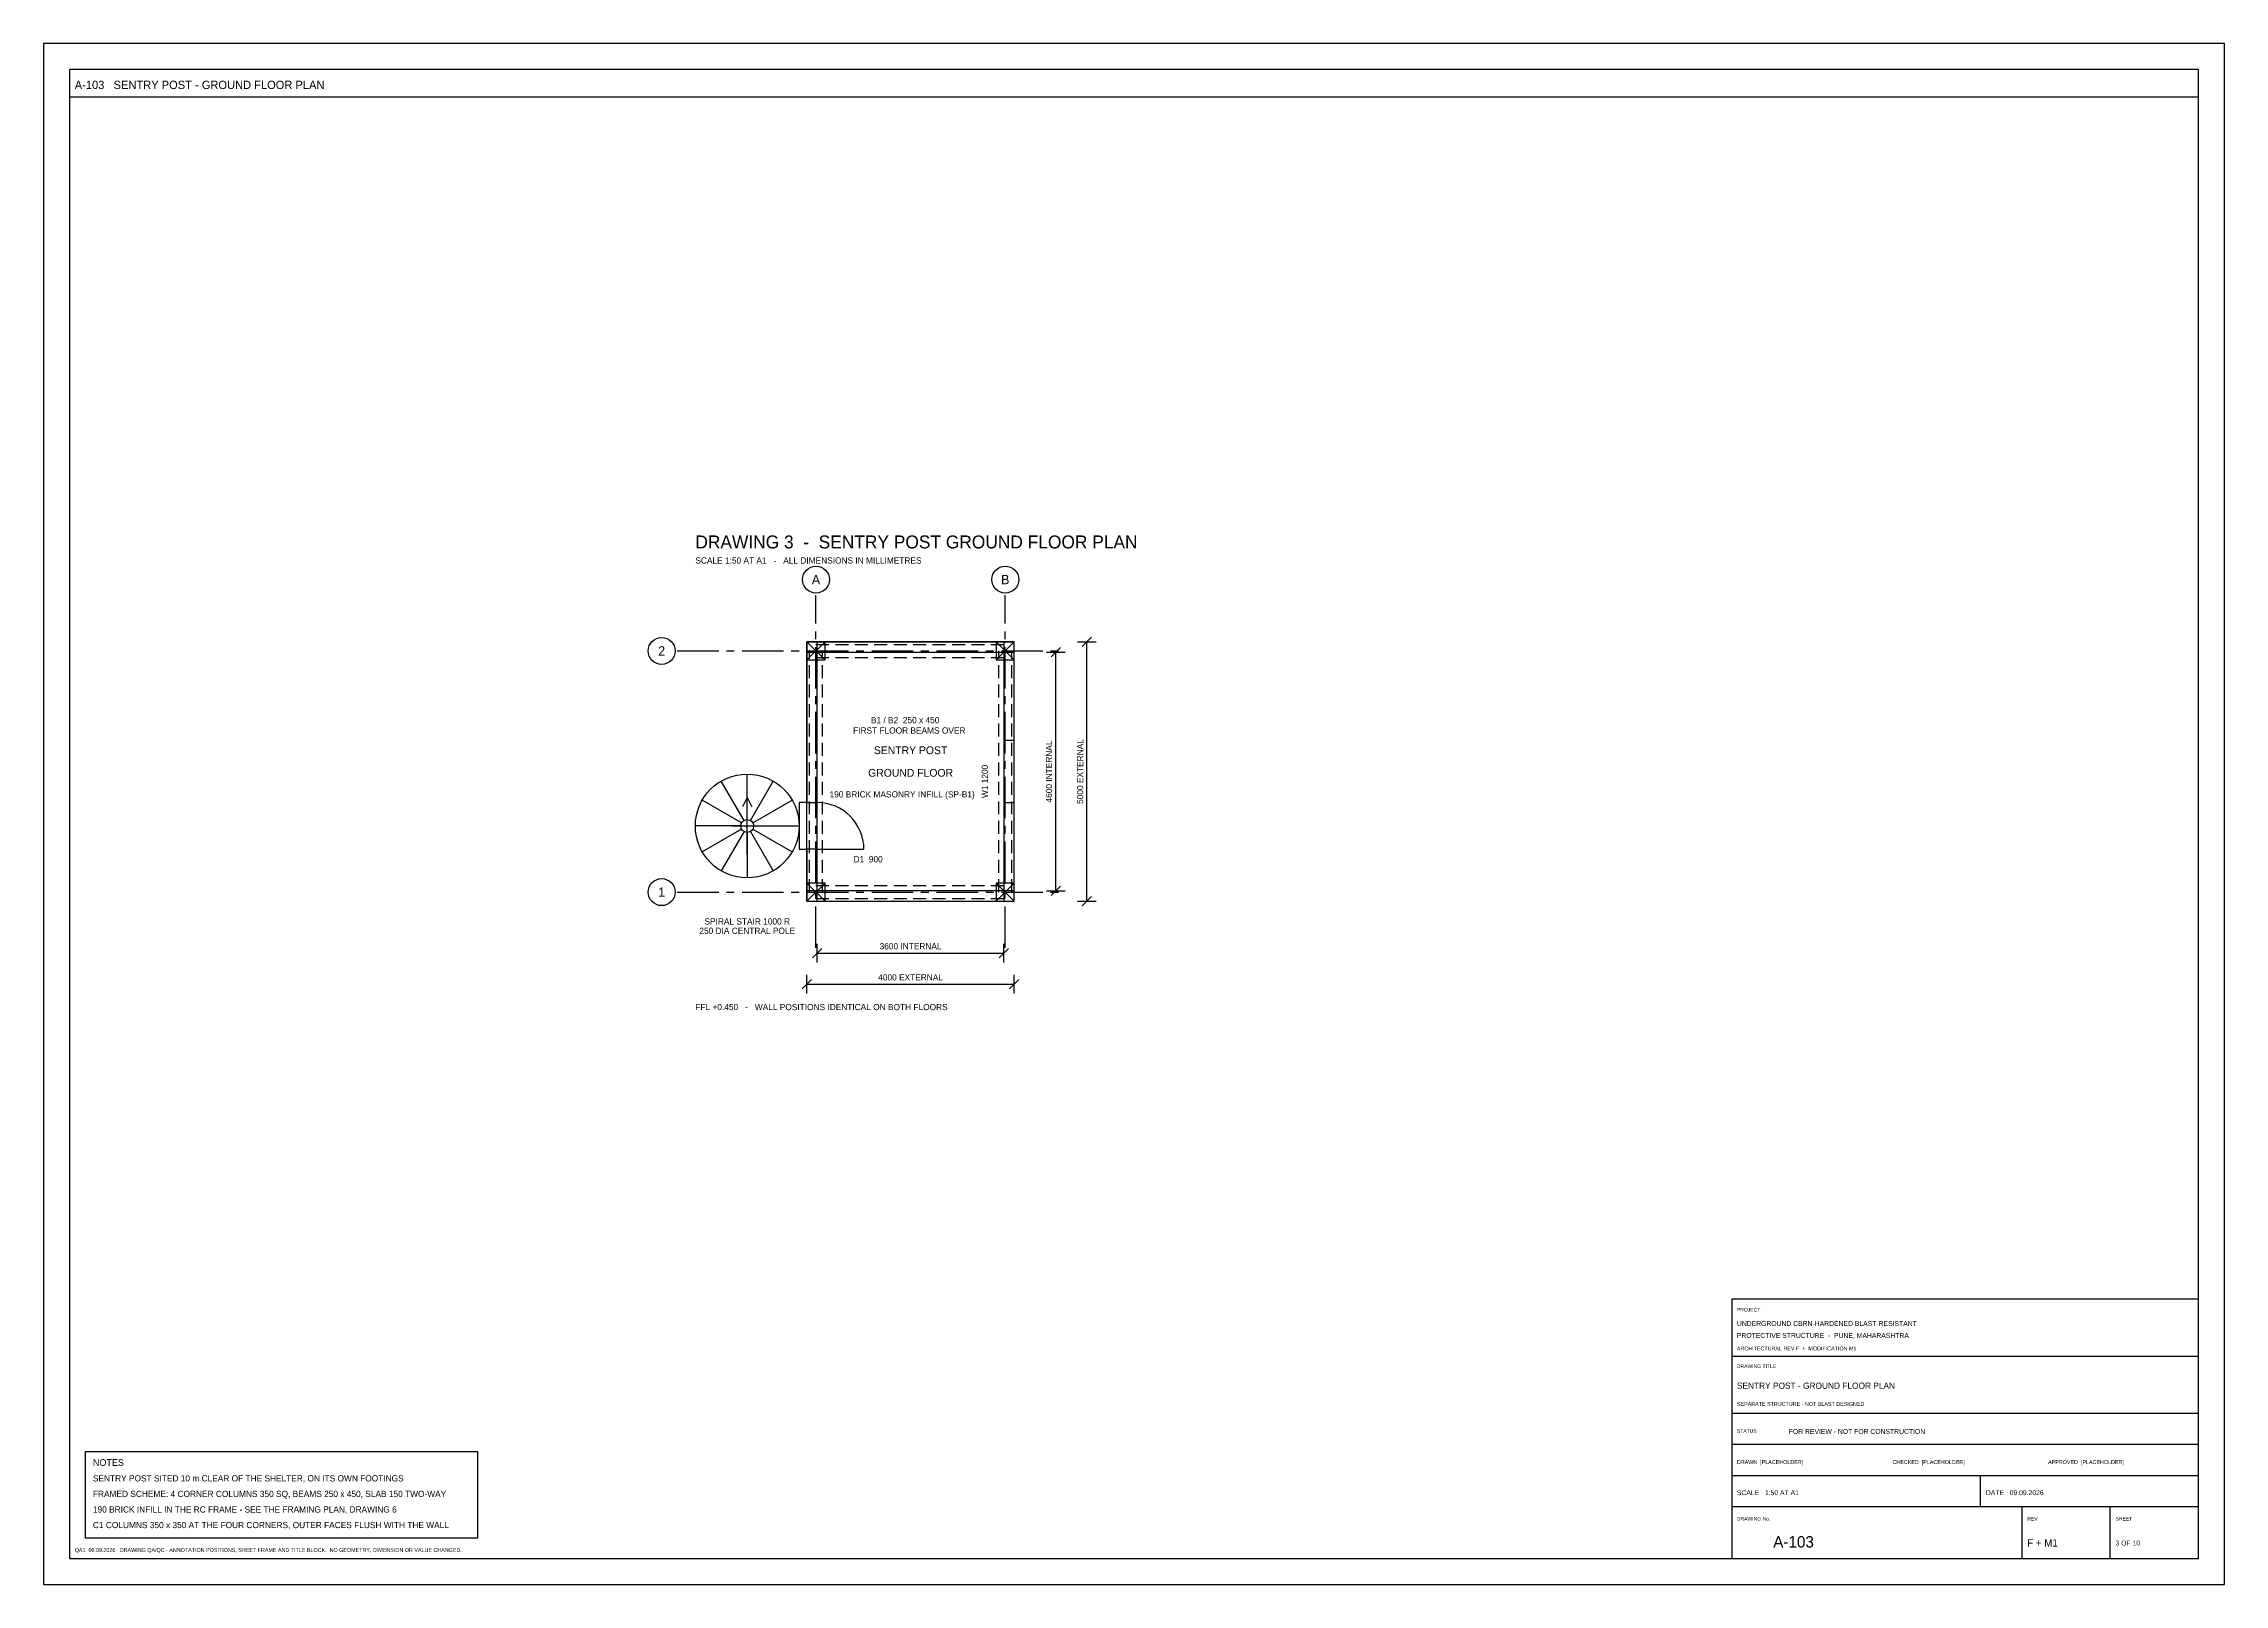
# Model space of a CAD drawing. Extents: x -14717 to 27333, y -21350 to 8350.
import ezdxf
from ezdxf.enums import TextEntityAlignment as Align

# ---------------------------------------------------------------- set-up
doc = ezdxf.new("R2010")
doc.units = 0
doc.header["$LTSCALE"] = 25
doc.linetypes.add('CENTER', pattern=[50, 32, -6, 6, -6])
doc.linetypes.add('DASHED', pattern=[15, 10, -5])
for name, color, linetype in [('CENTRE', 6, 'CENTER'), ('DIM', 4, 'CONTINUOUS'), ('HIDDEN', 8, 'DASHED'), ('OPENINGS', 1, 'CONTINUOUS'), ('SHEET-BORDER', 7, 'Continuous'), ('SHEET-TEXT', 7, 'Continuous'), ('SHEET-TITLEBLOCK', 7, 'Continuous'), ('STAIRS', 3, 'CONTINUOUS'), ('TEXT', 2, 'CONTINUOUS'), ('WALLS', 7, 'CONTINUOUS')]:
    doc.layers.add(name, color=color, linetype=linetype)

msp = doc.modelspace()

# ---------------------------------------------------------------- linework, layer by layer
at = {"layer": 'CENTRE'}
for p, q in [((175, -9081), (175, -2281)), ((3825, -9081), (3825, -2281)), ((-2500, -3356), (4900, -3356)), ((-1150, -7031), (-1150, -6431)), ((-1450, -6731), (-850, -6731)), ((-2500, -8006), (4900, -8006))]:
    msp.add_line(p, q, dxfattribs=at)
at = {"layer": 'DIM'}
for p, q in [((4710, -3471), (4890, -3291)), ((5220, -3181), (5580, -3181)), ((5310, -3271), (5490, -3091)), ((5400, -8181), (5400, -3181)), ((4620, -3381), (4980, -3381)), ((4800, -7981), (4800, -3381)), ((4620, -7981), (4980, -7981)), ((4710, -8071), (4890, -7891)), ((5220, -8181), (5580, -8181)), ((5310, -8271), (5490, -8091)), ((110, -9271), (290, -9091)), ((200, -9361), (200, -9001)), ((200, -9181), (3800, -9181)), ((3710, -9271), (3890, -9091)), ((3800, -9361), (3800, -9001)), ((0, -9961), (0, -9601)), ((4000, -9961), (4000, -9601)), ((-90, -9871), (90, -9691)), ((0, -9781), (4000, -9781)), ((3910, -9871), (4090, -9691))]:
    msp.add_line(p, q, dxfattribs=at)
for centre in [(175, -1981), (3825, -1981), (-2800, -3356), (-2800, -8006)]:
    msp.add_circle(centre, 260, dxfattribs=at)
at = {"layer": 'HIDDEN'}
for p, q in [((50, -8006), (50, -3356)), ((175, -3231), (3825, -3231)), ((300, -8006), (300, -3356)), ((3700, -8006), (3700, -3356)), ((3950, -8006), (3950, -3356)), ((175, -3481), (3825, -3481)), ((175, -7881), (3825, -7881)), ((175, -8131), (3825, -8131))]:
    msp.add_line(p, q, dxfattribs=at)
at = {"layer": 'OPENINGS'}
for q in [(200, -6281), (1100, -7181)]:
    msp.add_line((200, -7181), q, dxfattribs=at)
msp.add_lwpolyline([(3800, -6281), (4000, -6281), (4000, -5081), (3800, -5081)], close=True, dxfattribs=at)
msp.add_arc((200, -7181), 900, 0, 90, dxfattribs=at)
at = {"layer": 'SHEET-BORDER'}
for p, q in [((27333, 8350), (-14717, 8350)), ((-14717, 8350), (-14717, -21350)), ((27333, -21350), (27333, 8350)), ((26833, 7850), (-14217, 7850)), ((-14217, 7850), (-14217, -20850)), ((26833, -20850), (26833, 7850)), ((-14217, 7325), (26833, 7325)), ((-6344, -18796), (-13917, -18796)), ((-13917, -18796), (-13917, -20450)), ((-6344, -20450), (-6344, -18796)), ((-13917, -20450), (-6344, -20450)), ((-14217, -20850), (26833, -20850)), ((-14717, -21350), (27333, -21350))]:
    msp.add_line(p, q, dxfattribs=at)
at = {"layer": 'SHEET-TITLEBLOCK'}
for p, q in [((26833, -15850), (17833, -15850)), ((17833, -15850), (17833, -20850)), ((26833, -20850), (26833, -15850)), ((17833, -16950), (26833, -16950)), ((17833, -18050), (26833, -18050)), ((17833, -18650), (26833, -18650)), ((17833, -19250), (26833, -19250)), ((22633, -19850), (22633, -19250)), ((17833, -19850), (26833, -19850)), ((23433, -20850), (23433, -19850)), ((25133, -20850), (25133, -19850)), ((17833, -20850), (26833, -20850))]:
    msp.add_line(p, q, dxfattribs=at)
at = {"layer": 'STAIRS'}
for p, q in [((-1212, -6623), (-1650, -5865)), ((-1150, -6606), (-1150, -5731)), ((-1088, -6623), (-650, -5865)), ((-1258, -6668), (-2016, -6231)), ((-1150, -6181), (-1240, -6361)), ((-1150, -7281), (-1150, -6181)), ((-1150, -6181), (-1060, -6361)), ((-1042, -6668), (-284, -6231)), ((-1275, -6731), (-2150, -6731)), ((-1258, -6793), (-2016, -7231)), ((-1212, -6839), (-1650, -7597)), ((-1150, -6856), (-1150, -7731)), ((-1088, -6839), (-650, -7597)), ((-1042, -6793), (-284, -7231)), ((-1025, -6731), (-150, -6731))]:
    msp.add_line(p, q, dxfattribs=at)
msp.add_lwpolyline([(-150, -7181), (0, -7181), (0, -6281), (-150, -6281)], close=True, dxfattribs=at)
for radius in [1000, 125]:
    msp.add_circle((-1150, -6731), radius, dxfattribs=at)
at = {"layer": 'WALLS'}
for p, q in [((0, -3181), (4000, -3181)), ((0, -8181), (0, -3181)), ((0, -3531), (350, -3181)), ((0, -3181), (350, -3531)), ((3650, -3531), (4000, -3181)), ((3650, -3181), (4000, -3531)), ((4000, -8181), (4000, -3181)), ((0, -8181), (350, -7831)), ((0, -7831), (350, -8181)), ((3650, -8181), (4000, -7831)), ((3650, -7831), (4000, -8181)), ((0, -8181), (4000, -8181))]:
    msp.add_line(p, q, dxfattribs=at)
for points in [[(0, -6281), (200, -6281), (200, -3181), (0, -3181)], [(0, -3381), (4000, -3381), (4000, -3181), (0, -3181)], [(0, -3531), (350, -3531), (350, -3181), (0, -3181)], [(3650, -3531), (4000, -3531), (4000, -3181), (3650, -3181)], [(3800, -8181), (4000, -8181), (4000, -3181), (3800, -3181)], [(0, -8181), (200, -8181), (200, -7181), (0, -7181)], [(0, -8181), (350, -8181), (350, -7831), (0, -7831)], [(0, -8181), (4000, -8181), (4000, -7981), (0, -7981)], [(3650, -8181), (4000, -8181), (4000, -7831), (3650, -7831)]]:
    msp.add_lwpolyline(points, close=True, dxfattribs=at)

# ---------------------------------------------------------------- texts
at = {"layer": 'DIM'}
for s, height, p in [('A', 180, (175, -2071)), ('B', 180, (3825, -2071)), ('2', 180, (-2800, -3446)), ('1', 180, (-2800, -8096)), ('3600 INTERNAL', 120, (2000, -9109)), ('4000 EXTERNAL', 120, (2000, -9709))]:
    msp.add_text(s, height=height, dxfattribs=at).set_placement(p, align=Align.CENTER)
for s, p in [('4600 INTERNAL', (4728, -5681)), ('5000 EXTERNAL', (5328, -5681))]:
    msp.add_text(s, height=120, rotation=90, dxfattribs=at).set_placement(p, align=Align.CENTER)
at = {"layer": 'SHEET-TEXT'}
for s, height, p in [('A-103   SENTRY POST - GROUND FLOOR PLAN', 160, (-14117, 7475)), ('PROJECT', 70, (17933, -16090)), ('UNDERGROUND CBRN-HARDENED BLAST-RESISTANT', 95, (17933, -16370)), ('ARCHITECTURAL REV F  +  MODIFICATION M1', 75, (17933, -16840)), ('PROTECTIVE STRUCTURE  -  PUNE, MAHARASHTRA', 95, (17933, -16600)), ('DRAWING TITLE', 70, (17933, -17180)), ('SENTRY POST - GROUND FLOOR PLAN', 120, (17933, -17580)), ('SEPARATE STRUCTURE - NOT BLAST DESIGNED', 75, (17933, -17910)), ('STATUS', 70, (17933, -18430)), ('FOR REVIEW - NOT FOR CONSTRUCTION', 95, (18933, -18450)), ('NOTES', 130, (-13767, -19066)), ('DRAWN  [PLACEHOLDER]', 75, (17933, -19030)), ('CHECKED  [PLACEHOLDER]', 75, (20933, -19030)), ('APPROVED  [PLACEHOLDER]', 75, (23933, -19030)), ('SCALE   1:50 AT A1', 95, (17933, -19630)), ('DATE   09.09.2026', 95, (22733, -19630)), ('DRAWING No.', 70, (17933, -20120)), ('REV', 70, (23533, -20120)), ('SHEET', 70, (25233, -20120)), ('A-103', 220, (18633, -20640)), ('F + M1', 140, (23533, -20620)), ('3 OF 10', 95, (25233, -20600)), ('QA1  09.09.2026   DRAWING QA/QC - ANNOTATION POSITIONS, SHEET FRAME AND TITLE BLOCK.  NO GEOMETRY, DIMENSION OR VALUE CHANGED.', 75, (-14117, -20725))]:
    msp.add_text(s, height=height, dxfattribs=at).set_placement(p)
at = {"layer": 'TEXT'}
for s, height, p in [('DRAWING 3  -  SENTRY POST GROUND FLOOR PLAN', 250, (-2150, -1381)), ('SCALE 1:50 AT A1   -   ALL DIMENSIONS IN MILLIMETRES', 120, (-2150, -1673)), ('B1 / B2  250 x 450', 120, (1235, -4750)), ('FIRST FLOOR BEAMS OVER', 120, (892, -4950)), ('D1  900', 120, (900, -7431)), ('FFL +0.450   -   WALL POSITIONS IDENTICAL ON BOTH FLOORS', 120, (-2150, -10281)), ('SENTRY POST SITED 10 m CLEAR OF THE SHELTER, ON ITS OWN FOOTINGS', 120, (-13767, -19366)), ('FRAMED SCHEME: 4 CORNER COLUMNS 350 SQ, BEAMS 250 x 450, SLAB 150 TWO-WAY', 120, (-13767, -19666)), ('C1 COLUMNS 350 x 350 AT THE FOUR CORNERS, OUTER FACES FLUSH WITH THE WALL', 120, (-13767, -20266)), ('190 BRICK INFILL IN THE RC FRAME - SEE THE FRAMING PLAN, DRAWING 6', 120, (-13767, -19966))]:
    msp.add_text(s, height=height, dxfattribs=at).set_placement(p)
for s, height, p in [('SENTRY POST', 150, (2000, -5346)), ('GROUND FLOOR', 150, (2000, -5781)), ('190 BRICK MASONRY INFILL (SP-B1)', 120, (1837, -6181)), ('250 DIA CENTRAL POLE', 120, (-1150, -8811)), ('SPIRAL STAIR 1000 R', 120, (-1150, -8631))]:
    msp.add_text(s, height=height, dxfattribs=at).set_placement(p, align=Align.CENTER)
msp.add_text('W1 1200', height=120, rotation=90, dxfattribs=at).set_placement((3491, -5872), align=Align.CENTER)

doc.saveas('drawing.dxf')
